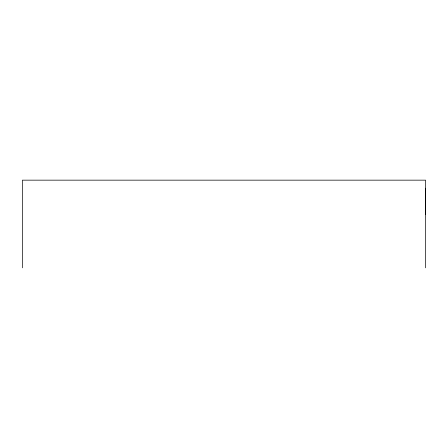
<?xml version="1.0" encoding="UTF-8"?>
<svg xmlns="http://www.w3.org/2000/svg" width="448" height="448" viewBox="0 0 448 448"><rect width="100%" height="100%" fill="white"/><g stroke="black" fill="none" stroke-linecap="round" stroke-linejoin="round"><path stroke-width="0.67" d="M425.6 214.486L425.6 188.205M425.6 267.842L425.6 180.158L22.4 180.158L22.4 267.842"/></g></svg>
